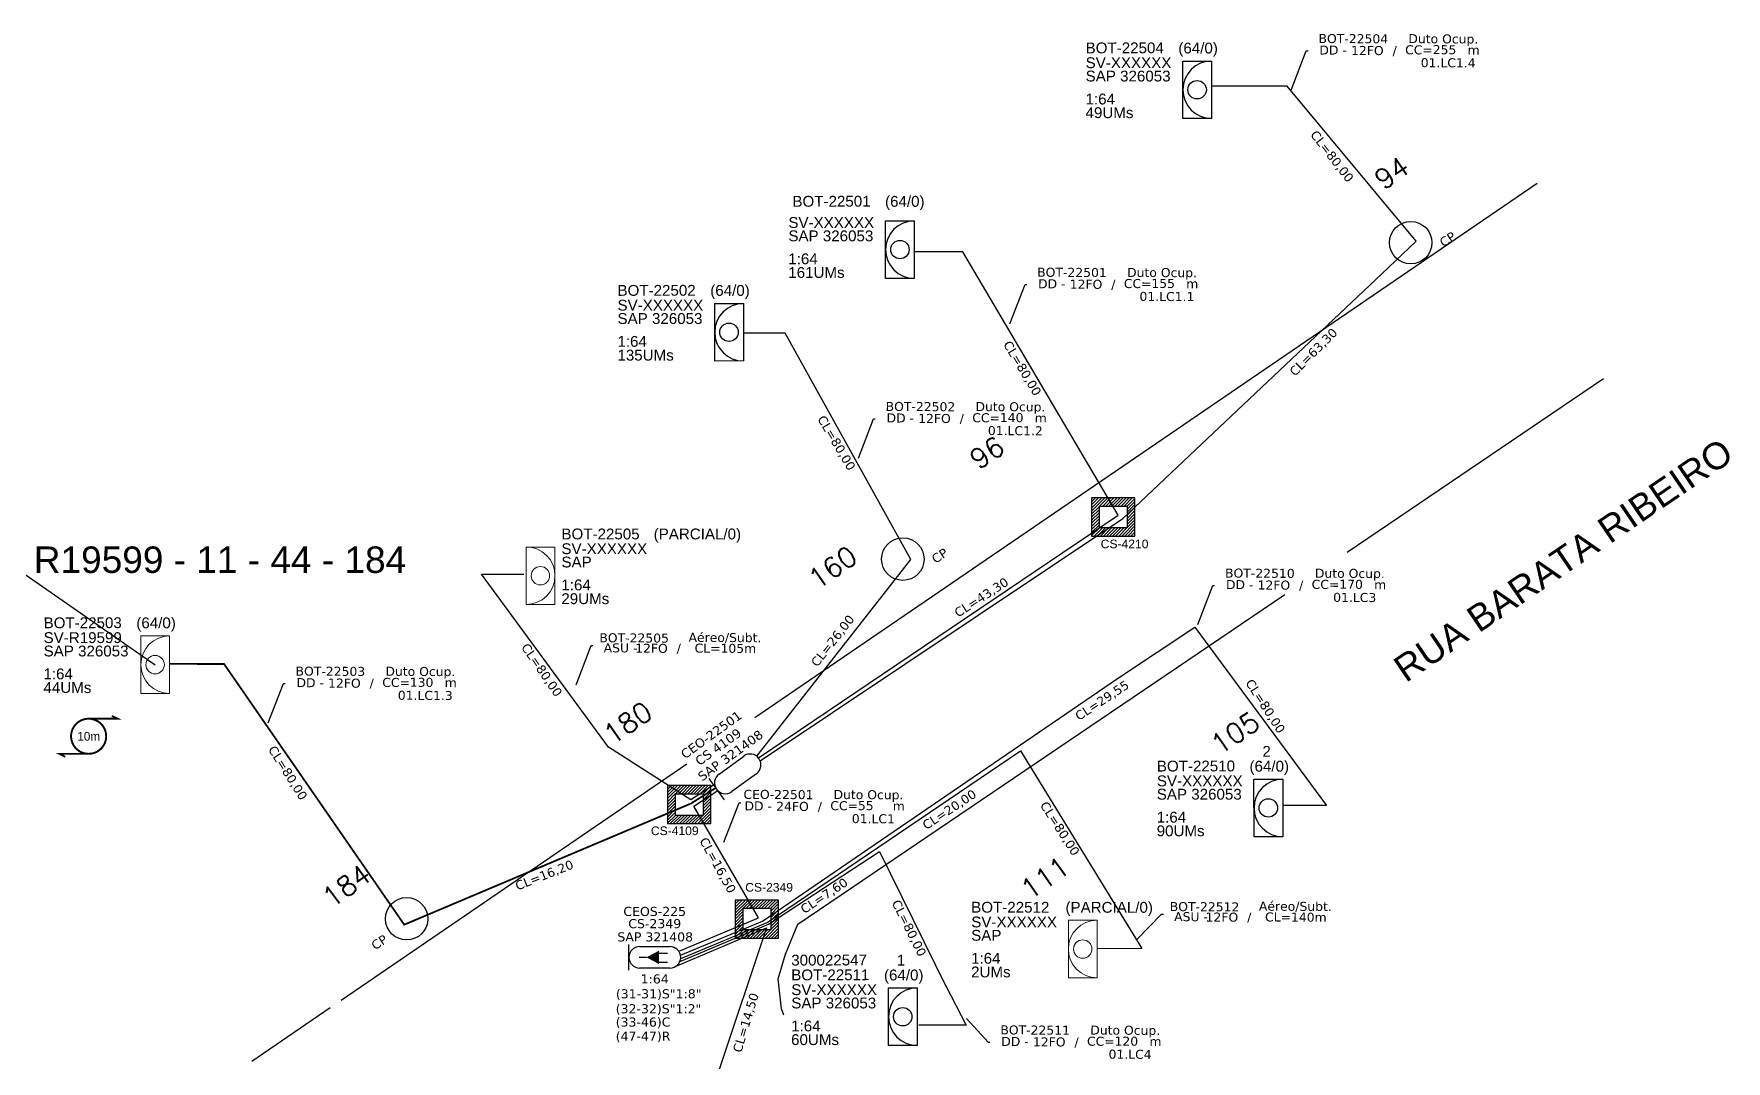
# Model space of a CAD drawing. Header units: metres. Extents: x -1286 to -445, y -500 to 94.
# Drawn here: x -809.6 to -604.1, y -363.2 to -238.4 of the extents above; entities that cross this region are included whole.
import ezdxf
from ezdxf.enums import TextEntityAlignment as Align

# ---------------------------------------------------------------- set-up
doc = ezdxf.new("R2010")
doc.units = ezdxf.units.M
for name, color, linetype in [('10.1-Caixas Subterrâneas', 5, 'Continuous'), ('20.4-CEOS', 1, 'Continuous'), ('20.5-CEO', 1, 'Continuous'), ('CAP a instalar', 1, 'Continuous'), ('celulas gpon', 7, 'Continuous'), ('Folga', 1, 'Continuous'), ('label_cabos', 7, 'Continuous'), ('Legenda', 1, 'Continuous'), ('ml', 1, 'Continuous'), ('MUB', 252, 'Continuous'), ('surveys legendas', 7, 'Continuous')]:
    doc.layers.add(name, color=color, linetype=linetype)
doc.layers.add("20.0-LEGENDA DOS CDO'S", color=1, linetype='Continuous', lineweight=0)
doc.layers.add('20.1-CDO_INTERIOR', color=1, linetype='Continuous', lineweight=0)
doc.layers.add('DROP DE CLIENTE', color=140, linetype='Continuous', plot=False)
doc.layers.add('EXTRA', color=50, linetype='Continuous', plot=False)
doc.styles.add('ARIAL', font='arial.ttf')
doc.styles.add('DIGICADE', font='arial.ttf')
doc.styles.add('ROMANS', font='romans.shx')
doc.styles.add('siredit', font='verdana.ttf')
doc.dimstyles.get("Standard").update_dxf_attribs({"dimtxt": 0.18, "dimasz": 0.18, "dimexe": 0.18, "dimexo": 0.0625, "dimgap": 0.09, "dimtad": 0, "dimtih": 1, "dimtoh": 1, "dimdec": 4, "dimzin": 0, "dimdsep": 46, "dimtxsty": 'Standard', "dimcen": 0.09, "dimadec": 0, "dimazin": 0, "dimtfac": 1, "dimtdec": 4, "dimtofl": 0, "dimtmove": 0, "dimatfit": 3, "dimfxl": 0, "dimtolj": 1, "dimtzin": 0, "dimarcsym": 0})

# ---------------------------------------------------------------- blocks, each defined once
blk = doc.blocks.new('*X12')
at = {"color": 0, "linetype": 'Continuous'}
for p, q in [((-1.25, 0.34099), (-0.49099, 1.1)), ((-1.25, 0.517767), (-0.667767, 1.1)), ((-1.25, 0.694544), (-0.844544, 1.1)), ((-1.25, 0.87132), (-1.02132, 1.1)), ((-1.25, 1.048097), (-1.198097, 1.1)), ((-0.789214, 0.625), (-0.314214, 1.1)), ((-0.612437, 0.625), (-0.137437, 1.1)), ((-0.43566, 0.625), (0.03934, 1.1)), ((-0.258883, 0.625), (0.216117, 1.1)), ((-0.082107, 0.625), (0.392893, 1.1)), ((0.09467, 0.625), (0.56967, 1.1)), ((0.271447, 0.625), (0.746447, 1.1)), ((0.448223, 0.625), (0.923223, 1.1)), ((0.625, 0.625), (1.1, 1.1)), ((0.801777, 0.625), (1.25, 1.073223)), ((-1.25, 0.164214), (-0.8035, 0.610714)), ((-1.25, -0.012563), (-0.8035, 0.433937)), ((-1.25, -0.18934), (-0.8035, 0.25716)), ((-1.25, -0.366117), (-0.8035, 0.080383)), ((0.8035, 0.449947), (1.25, 0.896447)), ((0.8035, 0.27317), (1.25, 0.71967)), ((0.8035, 0.096393), (1.25, 0.542893)), ((0.8035, -0.080383), (1.25, 0.366117)), ((0.8035, -0.25716), (1.25, 0.18934)), ((0.8035, -0.433937), (1.25, 0.012563)), ((-1.25, -0.542893), (-0.8035, -0.096393)), ((-1.25, -0.71967), (-0.8035, -0.27317)), ((-1.25, -0.896447), (-0.8035, -0.449947)), ((-1.25, -1.073223), (-0.801777, -0.625)), ((-1.1, -1.1), (-0.625, -0.625)), ((-0.923223, -1.1), (-0.448223, -0.625)), ((-0.746447, -1.1), (-0.271447, -0.625)), ((-0.56967, -1.1), (-0.09467, -0.625)), ((-0.392893, -1.1), (0.082107, -0.625)), ((-0.216117, -1.1), (0.258883, -0.625)), ((-0.03934, -1.1), (0.43566, -0.625)), ((0.137437, -1.1), (0.612437, -0.625)), ((0.314214, -1.1), (0.789214, -0.625)), ((0.49099, -1.1), (1.25, -0.34099)), ((0.667767, -1.1), (1.25, -0.517767)), ((0.8035, -0.610714), (1.25, -0.164214)), ((0.844544, -1.1), (1.25, -0.694544)), ((1.02132, -1.1), (1.25, -0.87132)), ((1.198097, -1.1), (1.25, -1.048097))]:
    blk.add_line(p, q, dxfattribs=at)
blk = doc.blocks.new('MANHOLE_MQ')
at = {"color": 0, "linetype": 'Continuous'}
for p, q in [((0.00000623, 0.00000569), (-0.00000627, 0.00000569)), ((-0.00000627, 0.00000569), (-0.00000627, -0.00000531)), ((0.00000623, -0.00000531), (0.00000623, 0.00000569)), ((-0.00000404, 0.00000331), (0.00000399, 0.00000331)), ((-0.00000404, -0.00000294), (-0.00000404, 0.00000331)), ((0.00000399, 0.00000331), (0.00000399, -0.00000294)), ((0.00000399, -0.00000294), (-0.00000404, -0.00000294)), ((0.00000399, -0.00000294), (0.00000399, -0.00000294)), ((-0.00000627, -0.00000531), (0.00000623, -0.00000531))]:
    blk.add_line(p, q, dxfattribs=at)
at = {"color": 0, "linetype": 'Continuous', "xscale": 5e-06, "yscale": 5e-06, "zscale": 1e-05}
blk.add_blockref('*X12', (-0.00000002, 0.00000019), dxfattribs=at)
blk = doc.blocks.new('*U23')
at = {"layer": '20.4-CEOS', "color": 7, "style": 'siredit'}
for tag, p in [('FIBRAS_SPLITTER', (0, 0)), ('FIBRAS_TOP_C', (0, -4.13)), ('RESERVA_FINAIS', (0, -5.46))]:
    blk.add_attdef(tag, p, '', height=1.01, dxfattribs=at)
for tag, p, flags in [('ID_ATIVIDADE', (0, -6.77), 3), ('FATOR', (0, -8.09), 1), ('QTDE', (0, -9.4), 1), ('FID', (0, -10.71), 1)]:
    blk.add_attdef(tag, p, '', height=1.01, dxfattribs=dict(at, flags=flags))
blk = doc.blocks.new('*U24')
at = {"layer": '20.4-CEOS', "color": 7, "style": 'siredit'}
blk.add_attdef('FIBRAS_SPLITTER', (0, 0), '', height=1.01, dxfattribs=at)
for tag, p, flags in [('ID_ATIVIDADE', (0, -1.48), 3), ('FATOR', (0, -2.79), 1), ('QTDE', (0, -4.11), 1), ('FID', (0, -5.42), 1)]:
    blk.add_attdef(tag, p, '', height=1.01, dxfattribs=dict(at, flags=flags))
blk = doc.blocks.new('Inst CDOI-64')
at = {"layer": '20.1-CDO_INTERIOR', "color": 1, "lineweight": 18}
blk.add_lwpolyline([(-2.12, -2.13), (-2.12, 2.12), (0, 2.12), (0.01, -2.13)], close=True, dxfattribs=at)
blk.add_circle((-1.06, 0), 0.68, dxfattribs=at)
blk.add_arc((0.01, 0), 2.13, 90.0276, 270.0276, dxfattribs=at)
at = {"layer": "20.0-LEGENDA DOS CDO'S"}
for tag, p, style, flags in [('ID_ATIVIDADE', (-9.3, 3.78), 'ARIAL', 3), ('FATOR', (-1.5, 3.78), 'ARIAL', 1), ('QTDE', (-9.18, -3.66), 'DIGICADE', 3)]:
    blk.add_attdef(tag, p, '', height=0.8, rotation=0.118, dxfattribs=dict(at, style=style, flags=flags))
at = {"layer": "20.0-LEGENDA DOS CDO'S", "style": 'ARIAL'}
for tag, p, rotation in [('FID', (-9.3, 2.69), 0.118), ('SAP', (-9.3, 0.61), 359.9724), ('SURVEY', (-9.3, 1.6), 359.9724), ('1:XX', (-9.31, -1.08), 359.9724), ('UMS', (-9.31, -2.09), 359.9724)]:
    blk.add_attdef(tag, p, '', height=0.8, rotation=rotation, dxfattribs=at)
blk.add_attdef('FIBRAS_UTILIZADAS', text='', height=0.8, rotation=359.9724, dxfattribs=at).set_placement((-0.99, 2.69), align=Align.CENTER)
blk = doc.blocks.new('CDOI_CT_DRT')
at = {"layer": '20.1-CDO_INTERIOR', "color": 0, "lineweight": 18}
blk.add_lwpolyline([(2.13, -2.13), (2.13, 2.12), (0, 2.12), (0, -2.13)], close=True, dxfattribs=at)
blk.add_circle((1.06, 0), 0.68, dxfattribs=at)
blk.add_arc((0, 0), 2.13, 269.9724, 89.9724, dxfattribs=at)
at = {"layer": "20.0-LEGENDA DOS CDO'S", "color": 0, "style": 'ARIAL'}
for tag, p in [('CDO_N', (2.61, 2.69)), ('SAP', (2.61, 0.61)), ('SURVEY', (2.61, 1.6)), ('1:XX', (2.6, -1.08)), ('UMS', (2.6, -2.09))]:
    blk.add_attdef(tag, p, '', height=0.68, rotation=359.9724, dxfattribs=at)
blk.add_attdef('FIBRAS_UTILIZADAS', text='', height=0.68, rotation=359.9724, dxfattribs=at).set_placement((10.32, 2.69), align=Align.CENTER)
blk = doc.blocks.new('Inst CB DT OCUP CFOA-SM-DD-G-24')
at = {"layer": 'label_cabos', "color": 0, "style": 'siredit'}
for tag, flags, p in [('ID_ATIVIDADE', 3, (1.31, 2.67)), ('FATOR', 1, (11.56, 2.55))]:
    blk.add_attdef(tag, text='', height=1, rotation=359.69, dxfattribs=dict(at, flags=flags)).set_placement(p, align=Align.MIDDLE_CENTER)
for tag, p in [('TIPO_CABO', (1.11, 0)), ('DESTINO_CABO', (3.13, 1.26)), ('CABO', (4.69, -0.05)), ('/', (7.71, -0.05)), ('LANCE', (10.41, 0.02)), ('TIPO_CABO', (13.11, 1.24)), ('UND', (16.46, 0)), ('FID', (13.65, -1.41))]:
    blk.add_attdef(tag, text='', height=1, rotation=359.69, dxfattribs=at).set_placement(p, align=Align.MIDDLE_CENTER)
blk.add_attdef('QTDE', (11.93, -0.45), '', height=1, rotation=359.69, dxfattribs=at)
blk = doc.blocks.new('Inst CB DT OCUP CFOA-SM-DD-S-12')
at = {"layer": 'label_cabos', "color": 0, "style": 'siredit'}
for tag, flags, p in [('ID_ATIVIDADE', 3, (1.31, 2.67)), ('FATOR', 1, (11.56, 2.55))]:
    blk.add_attdef(tag, text='', height=1, rotation=359.69, dxfattribs=dict(at, flags=flags)).set_placement(p, align=Align.MIDDLE_CENTER)
for tag, p in [('TIPO_CABO', (1.11, 0)), ('DESTINO_CABO', (3.13, 1.26)), ('CABO', (4.69, -0.05)), ('/', (7.71, -0.05)), ('LANCE', (10.41, 0.02)), ('TIPO_CABO', (13.11, 1.24)), ('UND', (16.46, 0)), ('FID', (13.65, -1.41))]:
    blk.add_attdef(tag, text='', height=1, rotation=359.69, dxfattribs=at).set_placement(p, align=Align.MIDDLE_CENTER)
blk.add_attdef('QTDE', (11.93, -0.45), '', height=1, rotation=359.69, dxfattribs=at)
blk = doc.blocks.new('LEGENDA DOS CABOS')
at = {"layer": 'EXTRA', "color": 0, "style": 'siredit'}
for tag, p in [('ID', (4.6, 0.97)), ('XX', (9.03, 0.97))]:
    blk.add_attdef(tag, text='', height=0.48, rotation=359.69, dxfattribs=at).set_placement(p, align=Align.MIDDLE_CENTER)
at = {"layer": 'Legenda', "color": 0, "style": 'siredit'}
for tag, p in [('TIPO_CABO', (1.31, 0)), ('CABO', (4.69, -0.05)), ('/', (6.81, -0.05)), ('METROS', (10.03, -0.05))]:
    blk.add_attdef(tag, text='', height=0.8, rotation=359.69, dxfattribs=at).set_placement(p, align=Align.MIDDLE_CENTER)
blk = doc.blocks.new('A$C07E14978')
at = {"layer": 'Folga', "color": 0, "const_width": 0.146}
blk.add_lwpolyline([(2.23, 2.92, 1.000012), (2.23, 0.28, 0.999978)], format="xyb", close=True, dxfattribs=at)
at = {"layer": 'Folga', "color": 0, "const_width": 0.137}
for points in [[(2.23, 2.92), (4.42, 2.92), (3.98, 3.13)], [(2.23, 0.28), (0.03, 0.28), (0.47, 0.06)]]:
    blk.add_lwpolyline(points, dxfattribs=at)
at = {"layer": 'Folga', "color": 0}
blk.add_text('10m', height=0.659, dxfattribs=at).set_placement((1.38, 1.27))

msp = doc.modelspace()

# ---------------------------------------------------------------- linework, layer by layer
at = {"layer": '20.1-CDO_INTERIOR', "color": 7, "lineweight": 18}
msp.add_lwpolyline([(-684.01, -353.06), (-684.01, -346.07), (-680.52, -346.07), (-680.51, -353.06)], close=True, dxfattribs=at)
msp.add_circle((-682.26, -349.56), 1.12, dxfattribs=at)
msp.add_arc((-680.52, -349.56), 3.49, 90.0276, 270.0276, dxfattribs=at)
at = {"layer": '20.4-CEOS', "color": 7}
for p, q in [((-736.07, -349.26), (-732.4, -349.26)), ((-732.4, -351.87), (-736.07, -351.87))]:
    msp.add_line(p, q, dxfattribs=at)
for points in [[(-737.37, -352.14), (-737.37, -348.99)], [(-735.25, -350.57), (-736.13, -350.57)], [(-733.8, -350.05), (-732.69, -350.05)], [(-733.8, -351.14), (-732.69, -351.14)]]:
    msp.add_lwpolyline(points, dxfattribs=at)
msp.add_lwpolyline([(-735.25, -350.57, 0, 1.61, 0), (-733.73, -350.57, 1.61, 1.61, 0)], format="xyseb", dxfattribs=at)
for centre, start, end in [((-736.07, -350.57), 90, 270), ((-732.4, -350.57), 270, 90)]:
    msp.add_arc(centre, 1.31, start, end, dxfattribs=at)
at = {"layer": '20.5-CEO', "color": 5}
for p, q in [((-726.43, -328.3), (-723.43, -326.12)), ((-721.88, -328.26), (-724.88, -330.44))]:
    msp.add_line(p, q, dxfattribs=at)
msp.add_lwpolyline([(-727.66, -328.85), (-725.79, -331.43)], dxfattribs=at)
for centre, start, end in [((-722.66, -327.19), 305.9178, 125.9178), ((-725.66, -329.37), 125.9178, 305.9178)]:
    msp.add_arc(centre, 1.32, start, end, dxfattribs=at)
at = {"layer": 'CAP a instalar', "color": 7, "ltscale": 5}
for points in [[(-670.11, -248.69), (-670.11, -241.7), (-666.62, -241.7), (-666.62, -248.69)], [(-706.21, -268.1), (-706.21, -261.11), (-702.72, -261.11), (-702.72, -268.1)], [(-705.86, -361.28), (-705.87, -354.29), (-702.37, -354.29), (-702.37, -361.28)]]:
    msp.add_lwpolyline(points, close=True, dxfattribs=at)
for points in [[(-645.95, -267.54), (-641.77, -263.59), (-657.45, -244.77), (-666.59, -244.77)], [(-721.65, -326.33), (-677.97, -296.88), (-696.84, -264.86), (-702.6, -264.86)], [(-721.45, -326.72), (-677.41, -297.25), (-645.95, -267.54)], [(-727.12, -329.67), (-729.86, -331.43), (-739.85, -325.05), (-755.27, -304.03), (-750.13, -304.03)], [(-731.12, -350.3), (-721.17, -346.16), (-677.9, -316.61), (-668.63, -310.47), (-652.67, -332.14), (-657.93, -332.14)], [(-731.07, -350.69), (-720.58, -346.34), (-689.83, -325.5), (-675.1, -349.5), (-680.52, -349.52)], [(-731.18, -349.78), (-721.65, -345.79), (-729.51, -332.22), (-726.59, -330.29)], [(-731.27, -351.12), (-720.42, -346.55), (-706.96, -337.7), (-698.83, -354.16)], [(-698.87, -354.02), (-696.42, -358.82), (-702.18, -358.82)]]:
    msp.add_lwpolyline(points, dxfattribs=at)
at = {"layer": 'CAP a instalar', "color": 8, "ltscale": 5}
for points in [[(-726.96, -278.14), (-726.96, -271.15), (-723.47, -271.15), (-723.47, -278.13)], [(-661.46, -335.92), (-661.47, -328.93), (-657.97, -328.93), (-657.97, -335.92)]]:
    msp.add_lwpolyline(points, close=True, dxfattribs=at)
for points in [[(-721.84, -326.15), (-703.15, -302.23), (-718.41, -274.75), (-723.35, -274.74)], [(-731.55, -351.62), (-720.68, -347), (-726.44, -364.33)]]:
    msp.add_lwpolyline(points, dxfattribs=at)
at = {"layer": 'CAP a instalar', "ltscale": 5, "const_width": 0.219}
msp.add_lwpolyline([(-726.88, -330.02), (-729.83, -331.88), (-764.66, -346.6), (-786.54, -314.94), (-793.09, -314.92)], dxfattribs=at)
at = {"layer": 'CAP a instalar', "color": 7, "ltscale": 5}
for centre in [(-668.37, -245.19), (-704.46, -264.6), (-704.12, -357.78)]:
    msp.add_circle(centre, 1.12, dxfattribs=at)
at = {"layer": 'CAP a instalar', "color": 8, "ltscale": 5}
for centre in [(-725.22, -274.64), (-659.72, -332.42)]:
    msp.add_circle(centre, 1.12, dxfattribs=at)
at = {"layer": 'CAP a instalar', "color": 7, "ltscale": 5}
for centre in [(-666.62, -245.19), (-702.72, -264.6), (-702.37, -357.78)]:
    msp.add_arc(centre, 3.49, 90.0276, 270.0276, dxfattribs=at)
at = {"layer": 'CAP a instalar', "color": 8, "ltscale": 5}
for centre in [(-723.47, -274.64), (-657.97, -332.42)]:
    msp.add_arc(centre, 3.49, 90.0276, 270.0276, dxfattribs=at)
at = {"layer": 'DROP DE CLIENTE'}
msp.add_lwpolyline([(-814.23, -301.65), (-794.91, -315.02)], dxfattribs=at)
at = {"layer": 'ml', "color": 5}
for centre in [(-642.43, -263.76), (-704.11, -302.2), (-764.37, -345.88)]:
    msp.add_circle(centre, 2.58, dxfattribs=at)
at = {"layer": 'MUB', "color": 109}
for points in [[(-722.1, -321.44), (-627.09, -256.52)], [(-650.14, -301.36), (-619, -280.28)], [(-718.58, -357.58), (-718.83, -356.84), (-719.26, -353.17), (-718.36, -350.19), (-716.86, -346.54), (-657.71, -306.49)], [(-772.34, -355.76), (-730.35, -327.07)], [(-783.16, -363.16), (-773.67, -356.67)]]:
    msp.add_lwpolyline(points, dxfattribs=at)

# ---------------------------------------------------------------- block references
at = {"color": 0, "lineweight": 0}
ref = msp.add_blockref('Inst CB DT OCUP CFOA-SM-DD-S-12', (-652.84, -240.36), dxfattribs=dict(at, xscale=1.095799881550888, yscale=1.095799881550888, zscale=1.095799881550888))
ref.add_attrib('DESTINO_CABO', 'BOT-22504', dxfattribs={"layer": 'label_cabos', "color": 0, "height": 1.096, "rotation": 359.69, "style": 'siredit'}).set_placement((-649.4, -238.98), align=Align.MIDDLE_CENTER)
ref.add_attrib('TIPO_CABO', 'Duto Ocup.', dxfattribs={"layer": 'label_cabos', "color": 0, "height": 1.096, "rotation": 359.69, "style": 'siredit'}).set_placement((-638.47, -239), align=Align.MIDDLE_CENTER)
ref.add_attrib('/', '/', dxfattribs={"layer": 'label_cabos', "color": 0, "height": 1.1, "rotation": 359.69, "style": 'siredit'}).set_placement((-644.38, -240.42), align=Align.MIDDLE_CENTER)
ref.add_attrib('FID', '01.LC1.4', dxfattribs={"layer": 'label_cabos', "color": 0, "height": 1.096, "rotation": 359.69, "style": 'siredit'}).set_placement((-637.88, -241.91), align=Align.MIDDLE_CENTER)
ref.add_attrib('LANCE', 'CC=', dxfattribs={"layer": 'label_cabos', "color": 0, "height": 1.096, "rotation": 359.69, "style": 'siredit'}).set_placement((-641.43, -240.34), align=Align.MIDDLE_CENTER)
ref.add_attrib('UND', 'm', dxfattribs={"layer": 'label_cabos', "color": 0, "height": 1.1, "rotation": 359.69, "style": 'siredit'}).set_placement((-634.79, -240.36), align=Align.MIDDLE_CENTER)
ref.add_attrib('CABO', '12FO', dxfattribs={"layer": 'label_cabos', "color": 0, "height": 1.096, "rotation": 359.69, "style": 'siredit'}).set_placement((-647.7, -240.42), align=Align.MIDDLE_CENTER)
ref.add_attrib('TIPO_CABO', 'DD - ', dxfattribs={"layer": 'label_cabos', "color": 0, "height": 1.096, "rotation": 359.69, "style": 'siredit'}).set_placement((-651.62, -240.37), align=Align.MIDDLE_CENTER)
ref.add_attrib('QTDE', '255', (-639.76, -240.86), dxfattribs={"layer": 'label_cabos', "color": 0, "height": 1.096, "rotation": 359.69, "style": 'siredit'})
ref = msp.add_blockref('Inst CB DT OCUP CFOA-SM-DD-S-12', (-687, -268.75), dxfattribs=dict(at, xscale=1.095799881550888, yscale=1.095799881550888, zscale=1.095799881550888))
ref.add_attrib('DESTINO_CABO', 'BOT-22501', dxfattribs={"layer": 'label_cabos', "color": 0, "height": 1.096, "rotation": 359.69, "style": 'siredit'}).set_placement((-683.57, -267.37), align=Align.MIDDLE_CENTER)
ref.add_attrib('TIPO_CABO', 'Duto Ocup.', dxfattribs={"layer": 'label_cabos', "color": 0, "height": 1.096, "rotation": 359.69, "style": 'siredit'}).set_placement((-672.63, -267.39), align=Align.MIDDLE_CENTER)
ref.add_attrib('/', '/', dxfattribs={"layer": 'label_cabos', "color": 0, "height": 1.1, "rotation": 359.69, "style": 'siredit'}).set_placement((-678.54, -268.81), align=Align.MIDDLE_CENTER)
ref.add_attrib('FID', '01.LC1.1', dxfattribs={"layer": 'label_cabos', "color": 0, "height": 1.096, "rotation": 359.69, "style": 'siredit'}).set_placement((-672.04, -270.3), align=Align.MIDDLE_CENTER)
ref.add_attrib('LANCE', 'CC=', dxfattribs={"layer": 'label_cabos', "color": 0, "height": 1.096, "rotation": 359.69, "style": 'siredit'}).set_placement((-675.59, -268.73), align=Align.MIDDLE_CENTER)
ref.add_attrib('UND', 'm', dxfattribs={"layer": 'label_cabos', "color": 0, "height": 1.1, "rotation": 359.69, "style": 'siredit'}).set_placement((-668.96, -268.75), align=Align.MIDDLE_CENTER)
ref.add_attrib('CABO', '12FO', dxfattribs={"layer": 'label_cabos', "color": 0, "height": 1.096, "rotation": 359.69, "style": 'siredit'}).set_placement((-681.86, -268.81), align=Align.MIDDLE_CENTER)
ref.add_attrib('TIPO_CABO', 'DD - ', dxfattribs={"layer": 'label_cabos', "color": 0, "height": 1.096, "rotation": 359.69, "style": 'siredit'}).set_placement((-685.78, -268.76), align=Align.MIDDLE_CENTER)
ref.add_attrib('QTDE', '155', (-673.93, -269.25), dxfattribs={"layer": 'label_cabos', "color": 0, "height": 1.096, "rotation": 359.69, "style": 'siredit'})
ref = msp.add_blockref('Inst CB DT OCUP CFOA-SM-DD-S-12', (-705.4, -285.05), dxfattribs=dict(at, xscale=1.095799881550888, yscale=1.095799881550888, zscale=1.095799881550888))
ref.add_attrib('DESTINO_CABO', 'BOT-22502', dxfattribs={"layer": 'label_cabos', "color": 0, "height": 1.096, "rotation": 359.69, "style": 'siredit'}).set_placement((-701.97, -283.67), align=Align.MIDDLE_CENTER)
ref.add_attrib('TIPO_CABO', 'Duto Ocup.', dxfattribs={"layer": 'label_cabos', "color": 0, "height": 1.096, "rotation": 359.69, "style": 'siredit'}).set_placement((-691.04, -283.69), align=Align.MIDDLE_CENTER)
ref.add_attrib('/', '/', dxfattribs={"layer": 'label_cabos', "color": 0, "height": 1.1, "rotation": 359.69, "style": 'siredit'}).set_placement((-696.95, -285.11), align=Align.MIDDLE_CENTER)
ref.add_attrib('FID', '01.LC1.2', dxfattribs={"layer": 'label_cabos', "color": 0, "height": 1.096, "rotation": 359.69, "style": 'siredit'}).set_placement((-690.45, -286.6), align=Align.MIDDLE_CENTER)
ref.add_attrib('LANCE', 'CC=', dxfattribs={"layer": 'label_cabos', "color": 0, "height": 1.096, "rotation": 359.69, "style": 'siredit'}).set_placement((-694, -285.03), align=Align.MIDDLE_CENTER)
ref.add_attrib('UND', 'm', dxfattribs={"layer": 'label_cabos', "color": 0, "height": 1.1, "rotation": 359.69, "style": 'siredit'}).set_placement((-687.36, -285.05), align=Align.MIDDLE_CENTER)
ref.add_attrib('CABO', '12FO', dxfattribs={"layer": 'label_cabos', "color": 0, "height": 1.096, "rotation": 359.69, "style": 'siredit'}).set_placement((-700.27, -285.11), align=Align.MIDDLE_CENTER)
ref.add_attrib('TIPO_CABO', 'DD - ', dxfattribs={"layer": 'label_cabos', "color": 0, "height": 1.096, "rotation": 359.69, "style": 'siredit'}).set_placement((-704.18, -285.06), align=Align.MIDDLE_CENTER)
ref.add_attrib('QTDE', '140', (-692.33, -285.55), dxfattribs={"layer": 'label_cabos', "color": 0, "height": 1.096, "rotation": 359.69, "style": 'siredit'})
ref = msp.add_blockref('Inst CB DT OCUP CFOA-SM-DD-S-12', (-664.18, -305.3), dxfattribs=dict(at, xscale=1.095799881550888, yscale=1.095799881550888, zscale=1.095799881550888))
ref.add_attrib('DESTINO_CABO', 'BOT-22510', dxfattribs={"layer": 'label_cabos', "color": 0, "height": 1.096, "rotation": 359.69, "style": 'siredit'}).set_placement((-660.75, -303.91), align=Align.MIDDLE_CENTER)
ref.add_attrib('TIPO_CABO', 'Duto Ocup.', dxfattribs={"layer": 'label_cabos', "color": 0, "height": 1.096, "rotation": 359.69, "style": 'siredit'}).set_placement((-649.82, -303.93), align=Align.MIDDLE_CENTER)
ref.add_attrib('/', '/', dxfattribs={"layer": 'label_cabos', "color": 0, "height": 1.1, "rotation": 359.69, "style": 'siredit'}).set_placement((-655.73, -305.35), align=Align.MIDDLE_CENTER)
ref.add_attrib('FID', '01.LC3', dxfattribs={"layer": 'label_cabos', "color": 0, "height": 1.096, "rotation": 359.69, "style": 'siredit'}).set_placement((-649.23, -306.85), align=Align.MIDDLE_CENTER)
ref.add_attrib('LANCE', 'CC=', dxfattribs={"layer": 'label_cabos', "color": 0, "height": 1.096, "rotation": 359.69, "style": 'siredit'}).set_placement((-652.78, -305.27), align=Align.MIDDLE_CENTER)
ref.add_attrib('UND', 'm', dxfattribs={"layer": 'label_cabos', "color": 0, "height": 1.1, "rotation": 359.69, "style": 'siredit'}).set_placement((-646.14, -305.3), align=Align.MIDDLE_CENTER)
ref.add_attrib('CABO', '12FO', dxfattribs={"layer": 'label_cabos', "color": 0, "height": 1.096, "rotation": 359.69, "style": 'siredit'}).set_placement((-659.05, -305.35), align=Align.MIDDLE_CENTER)
ref.add_attrib('TIPO_CABO', 'DD - ', dxfattribs={"layer": 'label_cabos', "color": 0, "height": 1.096, "rotation": 359.69, "style": 'siredit'}).set_placement((-662.96, -305.3), align=Align.MIDDLE_CENTER)
ref.add_attrib('QTDE', '170', (-651.11, -305.8), dxfattribs={"layer": 'label_cabos', "color": 0, "height": 1.096, "rotation": 359.69, "style": 'siredit'})
at = {"color": 0, "lineweight": 0, "xscale": 1.643699822326333, "yscale": 1.643699822326333, "zscale": 1.643699822326333}
msp.add_blockref('Inst CDOI-64', (-793.17, -315.02), dxfattribs=at).add_auto_attribs({'FIBRAS_UTILIZADAS': '(64/0)', 'SURVEY': 'SV-R19599', 'SAP': 'SAP 326053', '1:XX': '1:64', 'UMS': '44UMs', 'FID': 'BOT-22503'})
at = {"color": 0, "lineweight": 0}
ref = msp.add_blockref('Inst CB DT OCUP CFOA-SM-DD-S-12', (-777.06, -317.2), dxfattribs=dict(at, xscale=1.095799881550888, yscale=1.095799881550888, zscale=1.095799881550888))
ref.add_attrib('DESTINO_CABO', 'BOT-22503', dxfattribs={"layer": 'label_cabos', "color": 0, "height": 1.096, "rotation": 359.69, "style": 'siredit'}).set_placement((-773.63, -315.82), align=Align.MIDDLE_CENTER)
ref.add_attrib('TIPO_CABO', 'Duto Ocup.', dxfattribs={"layer": 'label_cabos', "color": 0, "height": 1.096, "rotation": 359.69, "style": 'siredit'}).set_placement((-762.7, -315.84), align=Align.MIDDLE_CENTER)
ref.add_attrib('/', '/', dxfattribs={"layer": 'label_cabos', "color": 0, "height": 1.1, "rotation": 359.69, "style": 'siredit'}).set_placement((-768.61, -317.26), align=Align.MIDDLE_CENTER)
ref.add_attrib('FID', '01.LC1.3', dxfattribs={"layer": 'label_cabos', "color": 0, "height": 1.096, "rotation": 359.69, "style": 'siredit'}).set_placement((-762.11, -318.75), align=Align.MIDDLE_CENTER)
ref.add_attrib('LANCE', 'CC=', dxfattribs={"layer": 'label_cabos', "color": 0, "height": 1.096, "rotation": 359.69, "style": 'siredit'}).set_placement((-765.65, -317.18), align=Align.MIDDLE_CENTER)
ref.add_attrib('UND', 'm', dxfattribs={"layer": 'label_cabos', "color": 0, "height": 1.1, "rotation": 359.69, "style": 'siredit'}).set_placement((-759.02, -317.2), align=Align.MIDDLE_CENTER)
ref.add_attrib('CABO', '12FO', dxfattribs={"layer": 'label_cabos', "color": 0, "height": 1.096, "rotation": 359.69, "style": 'siredit'}).set_placement((-771.93, -317.26), align=Align.MIDDLE_CENTER)
ref.add_attrib('TIPO_CABO', 'DD - ', dxfattribs={"layer": 'label_cabos', "color": 0, "height": 1.096, "rotation": 359.69, "style": 'siredit'}).set_placement((-775.84, -317.21), align=Align.MIDDLE_CENTER)
ref.add_attrib('QTDE', '130', (-763.99, -317.7), dxfattribs={"layer": 'label_cabos', "color": 0, "height": 1.096, "rotation": 359.69, "style": 'siredit'})
ref = msp.add_blockref('Inst CB DT OCUP CFOA-SM-DD-G-24', (-722.64, -332.18), dxfattribs=dict(at, xscale=1.095799881550888, yscale=1.095799881550888, zscale=1.095799881550888))
ref.add_attrib('DESTINO_CABO', 'CEO-22501', dxfattribs={"layer": 'label_cabos', "color": 0, "height": 1.096, "rotation": 359.69, "style": 'siredit'}).set_placement((-719.21, -330.79), align=Align.MIDDLE_CENTER)
ref.add_attrib('TIPO_CABO', 'Duto Ocup.', dxfattribs={"layer": 'label_cabos', "color": 0, "height": 1.096, "rotation": 359.69, "style": 'siredit'}).set_placement((-708.28, -330.81), align=Align.MIDDLE_CENTER)
ref.add_attrib('/', '/', dxfattribs={"layer": 'label_cabos', "color": 0, "height": 1.1, "rotation": 359.69, "style": 'siredit'}).set_placement((-714.19, -332.23), align=Align.MIDDLE_CENTER)
ref.add_attrib('FID', '01.LC1', dxfattribs={"layer": 'label_cabos', "color": 0, "height": 1.096, "rotation": 359.69, "style": 'siredit'}).set_placement((-707.69, -333.73), align=Align.MIDDLE_CENTER)
ref.add_attrib('LANCE', 'CC=', dxfattribs={"layer": 'label_cabos', "color": 0, "height": 1.096, "rotation": 359.69, "style": 'siredit'}).set_placement((-711.24, -332.15), align=Align.MIDDLE_CENTER)
ref.add_attrib('UND', 'm', dxfattribs={"layer": 'label_cabos', "color": 0, "height": 1.1, "rotation": 359.69, "style": 'siredit'}).set_placement((-704.6, -332.18), align=Align.MIDDLE_CENTER)
ref.add_attrib('CABO', '24FO', dxfattribs={"layer": 'label_cabos', "color": 0, "height": 1.096, "rotation": 359.69, "style": 'siredit'}).set_placement((-717.51, -332.23), align=Align.MIDDLE_CENTER)
ref.add_attrib('TIPO_CABO', 'DD - ', dxfattribs={"layer": 'label_cabos', "color": 0, "height": 1.096, "rotation": 359.69, "style": 'siredit'}).set_placement((-721.43, -332.18), align=Align.MIDDLE_CENTER)
ref.add_attrib('QTDE', '55', (-709.57, -332.68), dxfattribs={"layer": 'label_cabos', "color": 0, "height": 1.096, "rotation": 359.69, "style": 'siredit'})
ref = msp.add_blockref('Inst CB DT OCUP CFOA-SM-DD-S-12', (-691.47, -360.79), dxfattribs=dict(at, xscale=1.095799881550888, yscale=1.095799881550888, zscale=1.095799881550888))
ref.add_attrib('DESTINO_CABO', 'BOT-22511', dxfattribs={"layer": 'EXTRA', "color": 0, "height": 1.096, "rotation": 359.69, "style": 'siredit'}).set_placement((-688.04, -359.4), align=Align.MIDDLE_CENTER)
ref.add_attrib('TIPO_CABO', 'Duto Ocup.', dxfattribs={"layer": 'label_cabos', "color": 0, "height": 1.096, "rotation": 359.69, "style": 'siredit'}).set_placement((-677.1, -359.42), align=Align.MIDDLE_CENTER)
ref.add_attrib('/', '/', dxfattribs={"layer": 'label_cabos', "color": 0, "height": 1.1, "rotation": 359.69, "style": 'siredit'}).set_placement((-683.01, -360.84), align=Align.MIDDLE_CENTER)
ref.add_attrib('FID', '01.LC4', dxfattribs={"layer": 'label_cabos', "color": 0, "height": 1.096, "rotation": 359.69, "style": 'siredit'}).set_placement((-676.51, -362.34), align=Align.MIDDLE_CENTER)
ref.add_attrib('LANCE', 'CC=', dxfattribs={"layer": 'label_cabos', "color": 0, "height": 1.096, "rotation": 359.69, "style": 'siredit'}).set_placement((-680.06, -360.76), align=Align.MIDDLE_CENTER)
ref.add_attrib('UND', 'm', dxfattribs={"layer": 'label_cabos', "color": 0, "height": 1.1, "rotation": 359.69, "style": 'siredit'}).set_placement((-673.43, -360.79), align=Align.MIDDLE_CENTER)
ref.add_attrib('CABO', '12FO', dxfattribs={"layer": 'label_cabos', "color": 0, "height": 1.096, "rotation": 359.69, "style": 'siredit'}).set_placement((-686.33, -360.84), align=Align.MIDDLE_CENTER)
ref.add_attrib('TIPO_CABO', 'DD - ', dxfattribs={"layer": 'label_cabos', "color": 0, "height": 1.096, "rotation": 359.69, "style": 'siredit'}).set_placement((-690.25, -360.79), align=Align.MIDDLE_CENTER)
ref.add_attrib('QTDE', '120', (-678.4, -361.29), dxfattribs={"layer": 'label_cabos', "color": 0, "height": 1.096, "rotation": 359.69, "style": 'siredit'})
at = {"layer": '10.1-Caixas Subterrâneas', "color": 30, "xscale": 420507.7969627384, "yscale": 420507.7969627384, "zscale": 420507.7969627384, "rotation": 180.0000000000628}
for p in [(-678.56, -297), (-730.06, -331.93), (-721.84, -345.84)]:
    msp.add_blockref('MANHOLE_MQ', p, dxfattribs=at)
at = {"layer": '20.4-CEOS', "color": 0, "lineweight": 0}
ref = msp.add_blockref('*U23', (-738.96, -355.55), dxfattribs=dict(at, xscale=1.095799881550888, yscale=1.095799881550888, zscale=1.095799881550888))
ref.add_attrib('FIBRAS_SPLITTER', '(31-31)S"1:8"', (-738.96, -355.55), dxfattribs={"color": 7, "height": 1.1064, "style": 'siredit'})
ref.add_attrib('FIBRAS_TOP_C', '(33-46)C', (-738.98, -358.98), dxfattribs={"color": 7, "height": 1.106, "style": 'siredit'})
ref.add_attrib('RESERVA_FINAIS', '(47-47)R', (-738.98, -360.7), dxfattribs={"color": 7, "height": 1.106, "style": 'siredit'})
at = {"layer": '20.4-CEOS', "color": 0, "lineweight": 0, "xscale": 1.095799881550888, "yscale": 1.095799881550888, "zscale": 1.095799881550888}
msp.add_blockref('*U24', (-738.98, -357.37), dxfattribs=at).add_auto_attribs({'FIBRAS_SPLITTER': '(32-32)S"1:2"'})
at = {"layer": 'CAP a instalar', "color": 7, "ltscale": 5}
ref = msp.add_blockref('CDOI_CT_DRT', (-749.86, -304.22), dxfattribs=dict(at, xscale=1.643699822326333, yscale=1.643699822326333, zscale=1.643699822326333))
ref.add_attrib('CDO_N', 'BOT-22505', (-745.57, -299.8), dxfattribs={"layer": "20.0-LEGENDA DOS CDO'S", "color": 8, "height": 1.315, "rotation": 359.9724, "style": 'ARIAL'})
ref.add_attrib('FIBRAS_UTILIZADAS', '               (PARCIAL/0)', dxfattribs={"layer": "20.0-LEGENDA DOS CDO'S", "color": 8, "height": 1.315, "rotation": 359.9724, "style": 'ARIAL'}).set_placement((-732.89, -299.8), align=Align.CENTER)
ref.add_attrib('SURVEY', 'SV-XXXXXX', (-745.57, -301.59), dxfattribs={"layer": "20.0-LEGENDA DOS CDO'S", "color": 8, "height": 1.315, "rotation": 359.9724, "style": 'ARIAL'})
ref.add_attrib('SAP', 'SAP', (-745.57, -303.21), dxfattribs={"layer": "20.0-LEGENDA DOS CDO'S", "color": 8, "height": 1.315, "rotation": 359.9724, "style": 'ARIAL'})
ref.add_attrib('1:XX', '1:64', (-745.58, -305.99), dxfattribs={"layer": "20.0-LEGENDA DOS CDO'S", "color": 8, "height": 1.315, "rotation": 359.9724, "style": 'ARIAL'})
ref.add_attrib('UMS', '29UMs', (-745.58, -307.66), dxfattribs={"layer": "20.0-LEGENDA DOS CDO'S", "color": 8, "height": 1.315, "rotation": 359.9724, "style": 'ARIAL'})
at = {"layer": 'Folga', "xscale": 1.614601053630454, "yscale": 1.614601053630454, "zscale": 1.614601053630454}
msp.add_blockref('A$C07E14978', (-806.59, -326.3), dxfattribs=at)
at = {"layer": 'label_cabos', "color": 0, "lineweight": 0}
ref = msp.add_blockref('LEGENDA DOS CABOS', (-741.39, -313.55), dxfattribs=dict(at, xscale=1.095799881550888, yscale=1.095799881550888, zscale=1.095799881550888))
ref.add_attrib('ID', 'BOT-22505', dxfattribs={"color": 0, "height": 1.096, "rotation": 359.69, "style": 'siredit'}).set_placement((-736.74, -311.77), align=Align.MIDDLE_CENTER)
ref.add_attrib('CABO', '12FO', dxfattribs={"color": 0, "height": 1.096, "rotation": 359.69, "style": 'siredit'}).set_placement((-734.64, -313.03), align=Align.MIDDLE_CENTER)
ref.add_attrib('METROS', 'CL=105m', dxfattribs={"color": 0, "height": 1.096, "rotation": 359.69, "style": 'siredit'}).set_placement((-725.66, -313.03), align=Align.MIDDLE_CENTER)
ref.add_attrib('XX', 'Aéreo/Subt.', dxfattribs={"color": 0, "height": 1.0958, "rotation": 359.69, "style": 'siredit'}).set_placement((-725.71, -311.72), align=Align.MIDDLE_CENTER)
ref.add_attrib('/', '/', dxfattribs={"color": 0, "height": 1.1, "rotation": 359.69, "style": 'siredit'}).set_placement((-731.32, -313.03), align=Align.MIDDLE_CENTER)
ref.add_attrib('TIPO_CABO', 'ASU -', dxfattribs={"color": 0, "height": 1.096, "rotation": 359.69, "style": 'siredit'}).set_placement((-738.39, -312.98), align=Align.MIDDLE_CENTER)
ref = msp.add_blockref('LEGENDA DOS CABOS', (-672.11, -346.2), dxfattribs=dict(at, xscale=1.095799881550888, yscale=1.095799881550888, zscale=1.095799881550888))
ref.add_attrib('ID', 'BOT-22512', dxfattribs={"color": 0, "height": 1.096, "rotation": 359.69, "style": 'siredit'}).set_placement((-667.47, -344.42), align=Align.MIDDLE_CENTER)
ref.add_attrib('CABO', '12FO', dxfattribs={"color": 0, "height": 1.096, "rotation": 359.69, "style": 'siredit'}).set_placement((-665.36, -345.68), align=Align.MIDDLE_CENTER)
ref.add_attrib('METROS', 'CL=140m', dxfattribs={"color": 0, "height": 1.096, "rotation": 359.69, "style": 'siredit'}).set_placement((-656.38, -345.68), align=Align.MIDDLE_CENTER)
ref.add_attrib('XX', 'Aéreo/Subt.', dxfattribs={"color": 0, "height": 1.0958, "rotation": 359.69, "style": 'siredit'}).set_placement((-656.44, -344.37), align=Align.MIDDLE_CENTER)
ref.add_attrib('/', '/', dxfattribs={"color": 0, "height": 1.1, "rotation": 359.69, "style": 'siredit'}).set_placement((-662.04, -345.68), align=Align.MIDDLE_CENTER)
ref.add_attrib('TIPO_CABO', 'ASU -', dxfattribs={"color": 0, "height": 1.096, "rotation": 359.69, "style": 'siredit'}).set_placement((-669.11, -345.63), align=Align.MIDDLE_CENTER)

# ---------------------------------------------------------------- texts
at = {"layer": '10.1-Caixas Subterrâneas', "color": 30, "style": 'ARIAL'}
for s, p in [('CS-4210', (-680.08, -300.88)), ('CS-4109', (-734.71, -335.72)), ('CS-2349', (-723.25, -342.59))]:
    msp.add_text(s, height=1.052, dxfattribs=at).set_placement(p)
at = {"layer": "20.0-LEGENDA DOS CDO'S", "color": 7, "style": 'ARIAL'}
for s, height, rotation, p in [('BOT-22504', 1.315, 0.118, (-681.91, -240.77)), ('SV-XXXXXX', 1.315, 359.9724, (-681.91, -242.56)), ('SAP 326053', 1.315, 359.9724, (-681.91, -244.18)), ('1:64', 1.315, 359.9724, (-681.92, -246.97)), ('49UMs', 1.315, 359.9724, (-681.92, -248.63)), ('BOT-22501', 1.315, 0.118, (-717.52, -259.4)), ('SV-XXXXXX', 1.315, 359.9724, (-718.01, -261.97)), ('SAP 326053', 1.315, 359.9724, (-718.01, -263.59)), ('1:64', 1.315, 359.9724, (-718.02, -266.38)), ('161UMs', 1.315, 359.9724, (-718.02, -268.04)), ('BOT-22502', 1.315, 0.118, (-738.76, -270.22)), ('SV-XXXXXX', 1.315, 359.9724, (-738.76, -272.01)), ('SAP 326053', 1.315, 359.9724, (-738.76, -273.63)), ('1:64', 1.315, 359.9724, (-738.77, -276.41)), ('135UMs', 1.315, 359.9724, (-738.77, -278.08)), ('BOT-22510', 1.315, 0.118, (-673.26, -328)), ('2', 1.31, 0.118, (-660.44, -326.21)), ('SV-XXXXXX', 1.315, 359.9724, (-673.26, -329.79)), ('SAP 326053', 1.315, 359.9724, (-673.27, -331.41)), ('1:64', 1.315, 359.9724, (-673.28, -334.2)), ('90UMs', 1.315, 359.9724, (-673.28, -335.86)), ('BOT-22512', 1.315, 359.9724, (-695.81, -345.14)), ('SV-XXXXXX', 1.315, 359.9724, (-695.8, -346.93)), ('SAP', 1.315, 359.9724, (-695.81, -348.55)), ('300022547', 1.315, 0.118, (-717.66, -351.57)), ('1', 1.31, 0.118, (-704.84, -351.57)), ('1:64', 1.315, 359.9724, (-695.82, -351.34)), ('BOT-22511', 1.315, 0.118, (-717.66, -353.36)), ('2UMs', 1.315, 359.9724, (-695.82, -353)), ('SAP 326053', 1.315, 359.9724, (-717.66, -356.77)), ('SV-XXXXXX', 1.315, 359.9724, (-717.66, -355.15)), ('1:64', 1.315, 359.9724, (-717.67, -359.56)), ('60UMs', 1.315, 359.9724, (-717.68, -361.22))]:
    msp.add_text(s, height=height, rotation=rotation, dxfattribs=at).set_placement(p)
for s, p in [('(64/0)', (-668.25, -240.78)), ('(64/0)', (-703.87, -259.4)), ('(64/0)', (-725.1, -270.22)), ('(64/0)', (-659.61, -328.01)), ('                (PARCIAL/0)', (-683.13, -345.15)), ('(64/0)', (-704, -353.37))]:
    msp.add_text(s, height=1.315, rotation=359.9724, dxfattribs=at).set_placement(p, align=Align.CENTER)
at = {"layer": '20.4-CEOS', "color": 5, "style": 'siredit'}
msp.add_text('CEO-22501', height=1.115, rotation=35.9178, dxfattribs=at).set_placement((-727.71, -323.08), align=Align.TOP_CENTER)
at = {"layer": '20.4-CEOS', "color": 7, "style": 'siredit'}
for s, p in [('CEOS-225', (-734.24, -344.44)), ('CS-2349', (-734.24, -345.92)), ('SAP 321408', (-734.18, -347.53)), ('1:64', (-734.24, -352.64))]:
    msp.add_text(s, height=1.106, dxfattribs=at).set_placement(p, align=Align.TOP_CENTER)
at = {"layer": '20.5-CEO', "color": 5, "style": 'siredit'}
for s, p in [('CS 4109', (-726.86, -324.55)), ('SAP 321408', (-725.38, -325.59))]:
    msp.add_text(s, height=1.12, rotation=35.9178, dxfattribs=at).set_placement(p, align=Align.TOP_CENTER)
at = {"layer": 'celulas gpon', "color": 7, "style": 'siredit'}
for s, rotation, p in [('CL=80,00', 307.8203, (-654.69, -250.66)), ('CP', 33.3885, (-638.47, -264.34)), ('CL=63,30', 44.9512, (-656.5, -280.06)), ('CL=80,00', 300.7679, (-691.96, -276.09)), ('CL=80,00', 300.7679, (-714.53, -285.16)), ('CP', 33.3885, (-700.15, -302.78)), ('CL=43,30', 32.9751, (-697.4, -309.32)), ('CL=26,00', 51.9216, (-714.5, -315.38)), ('CL=80,00', 304.4893, (-750.51, -312.9)), ('CL=29,55', 33.4335, (-682.73, -321.86)), ('CL=80,00', 302.7422, (-662.55, -317.22)), ('CL=80,00', 302.2288, (-781.24, -325.3)), ('CL=20,00', 33.4335, (-701.27, -335.12)), ('CL=80,00', 302.7422, (-687.5, -332.08)), ('CL=16,50', 298.8794, (-728.85, -336.38)), ('CL=16,20', 21.6652, (-750.91, -342.46)), ('CL=7,60', 33.4335, (-716.08, -345.32)), ('CL=80,00', 296.4428, (-705.49, -343.92)), ('CP', 33.3885, (-768.21, -349.73)), ('CL=14,50', 73.3122, (-723.74, -362.22))]:
    msp.add_text(s, height=1.096, rotation=rotation, dxfattribs=at).set_placement(p)
at = {"layer": 'MUB', "style": 'ROMANS'}
for s, rotation, p in [('94', 34.6228, (-644.72, -255.27)), ('96', 33.9212, (-693.88, -289.27)), ('160', 34.8069, (-712.63, -303.2)), ('180', 34.7758, (-737.5, -322.08)), ('105', 33.913, (-663.74, -323.31)), ('111', 34.9762, (-686.84, -340.9)), ('184', 36.0131, (-771.66, -341.87))]:
    msp.add_text(s, height=2.414, rotation=rotation, dxfattribs=at).set_placement(p, align=Align.MIDDLE_CENTER)
at = {"layer": 'MUB', "color": 5, "style": 'ARIAL'}
msp.add_text('RUA BARATA RIBEIRO', height=3.218, rotation=34.2535, dxfattribs=at).set_placement((-643.03, -317.28))
at = {"layer": 'surveys legendas', "color": 0, "style": 'ARIAL'}
msp.add_text('R19599 - 11 - 44 - 184', height=3.218, dxfattribs=at).set_placement((-809.65, -303.88))

# ---------------------------------------------------------------- leaders
at = {"layer": 'ml', "color": 7}
for points in [[(-656.94, -245.23), (-655.11, -240.45), (-654.9, -240.45)], [(-691.1, -273.62), (-689.27, -268.84), (-689.06, -268.84)], [(-709.51, -289.92), (-707.68, -285.14), (-707.46, -285.14)], [(-668.29, -310.16), (-666.46, -305.39), (-666.24, -305.39)], [(-743.79, -317.45), (-741.96, -312.68), (-741.74, -312.68)], [(-781.17, -322.07), (-779.34, -317.29), (-779.12, -317.29)], [(-725.83, -336.59), (-724, -331.82), (-723.78, -331.82)], [(-675.74, -348.46), (-672.68, -345.33), (-672.47, -345.33)], [(-696.36, -357.99), (-693.74, -360.88), (-693.53, -360.88)]]:
    msp.add_leader(points, dimstyle='Standard', dxfattribs=at)

doc.saveas('drawing.dxf')
